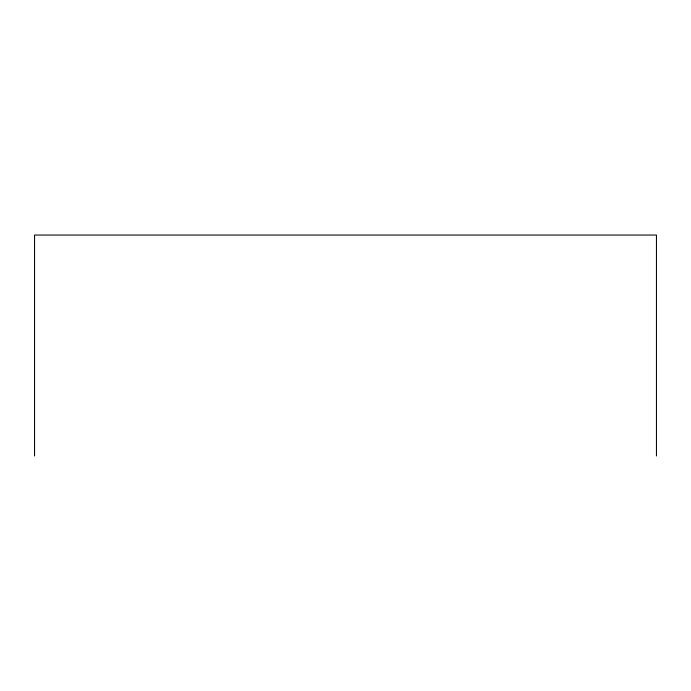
<?xml version="1.0" encoding="UTF-8"?>
<svg xmlns="http://www.w3.org/2000/svg" width="691" height="691" viewBox="0 0 691 691"><rect width="100%" height="100%" fill="white"/><g stroke="black" fill="none" stroke-linecap="round" stroke-linejoin="round"><path stroke-width="1.04" d="M656.45 455.948L656.45 235.052L34.55 235.052L34.55 455.948"/></g></svg>
